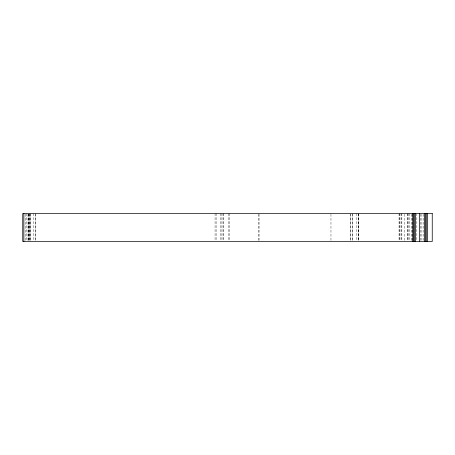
<?xml version="1.0" encoding="UTF-8"?>
<svg xmlns="http://www.w3.org/2000/svg" width="455" height="455" viewBox="0 0 455 455"><rect width="100%" height="100%" fill="white"/><g stroke="black" fill="none" stroke-linecap="round" stroke-linejoin="round"><path stroke-width="0.34" stroke-dasharray="2.27 1.71" d="M423.685 214.203L423.685 240.797M421.887 214.203L421.887 240.797M420.5 214.203L420.5 240.797M416.843 213.503L416.843 240.797M412.27 214.203L412.27 240.797M412.122 214.203L412.122 240.797M411.229 214.203L411.229 240.797M409.585 213.503L409.585 240.797M408.835 213.503L408.835 240.797M407.373 213.503L407.322 240.797M407.231 213.503L407.231 240.797M404.54 214.203L404.54 240.797M401.867 213.503L401.867 240.797M401.378 213.503L401.378 240.797M399.985 213.503L399.985 240.797M399.609 213.503L399.609 240.797M399.046 213.503L399.046 240.797M358.506 213.503L358.506 240.797M358.381 214.203L358.381 240.797M358.307 213.503L358.307 240.797M356.242 213.503L356.259 240.797M352.739 213.503L352.739 240.797M352.523 214.203L352.523 240.797M350.486 213.503L350.469 240.797M350.407 214.203L350.407 240.797M330.961 214.203L330.961 240.797M259.066 214.203L259.066 240.797M258.537 214.203L258.537 240.797M229.422 213.503L229.422 240.797M228.814 213.503L228.814 240.797M223.655 213.503L223.655 240.797M223.035 213.503L223.035 240.797M221.898 213.503L221.898 240.797M220.823 213.503L220.823 240.797M216.119 213.503L216.119 240.797M215.067 213.503L215.067 240.797M35.41 214.203L35.41 240.797M35.177 213.503L35.154 240.797M33.75 213.503L33.75 240.797M30.559 213.503L30.559 240.797M30.451 214.203L30.451 240.797M29.649 213.503L29.649 240.797M29.575 214.203L29.575 240.797M28.978 214.203L28.978 240.797M28.802 214.203L28.807 240.797M28.528 213.503L28.528 240.797M27.994 214.203L27.977 240.797M26.646 213.503L26.646 240.797M25.827 214.203L25.827 240.797"/><path stroke-width="0.68" d="M427.586 213.503L427.586 241.497M426.272 213.503L426.272 241.497M425.334 213.503L425.334 241.497M424.498 213.503L424.498 241.497M419.43 213.503L419.43 241.497M415.364 213.503L415.364 241.497M414.607 213.503L414.607 241.497M413.1 213.503L413.151 241.497M413.003 213.503L413.003 241.497M23.876 213.503L23.876 241.497M432.244 213.503L22.756 213.503L22.75 241.497L432.244 241.497L432.25 213.503"/></g></svg>
